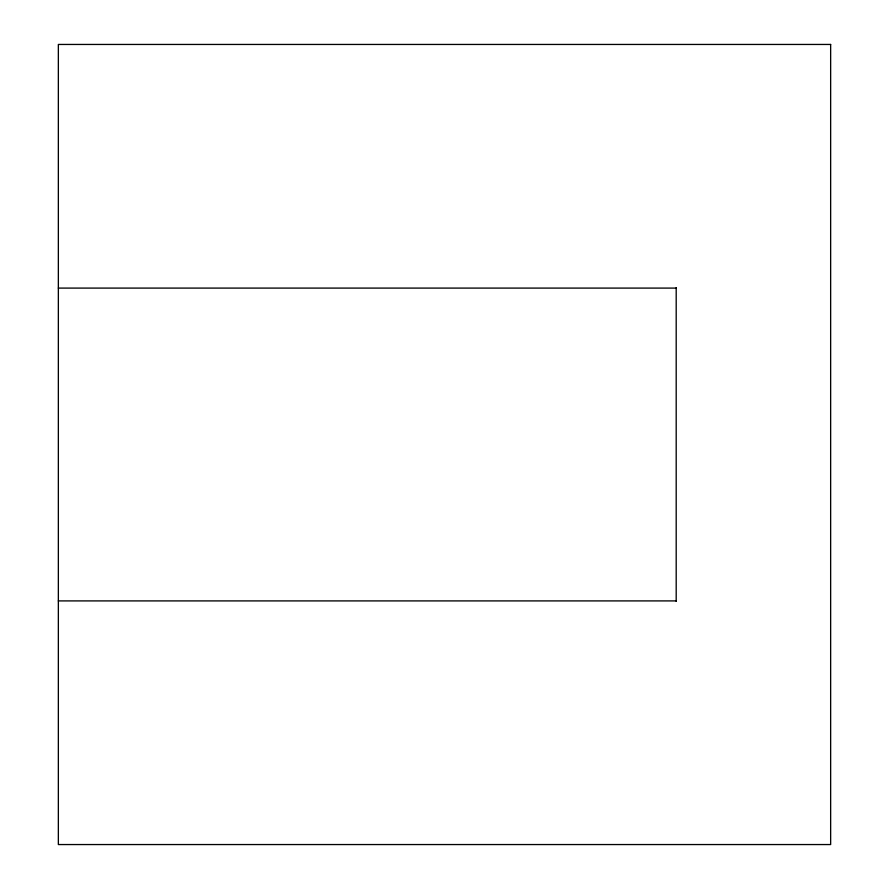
<?xml version="1.0" encoding="UTF-8"?>
<svg xmlns="http://www.w3.org/2000/svg" width="889" height="889" viewBox="0 0 889 889"><rect width="100%" height="100%" fill="white"/><g stroke="black" fill="none" stroke-linecap="round" stroke-linejoin="round"><path stroke-width="1.33" d="M58.352 288.092L676.196 288.092M58.352 600.908L676.196 600.908M676.196 287.714L676.196 601.286M830.648 44.45L58.352 44.45L58.352 844.55L830.648 844.55L830.648 44.45"/></g></svg>
